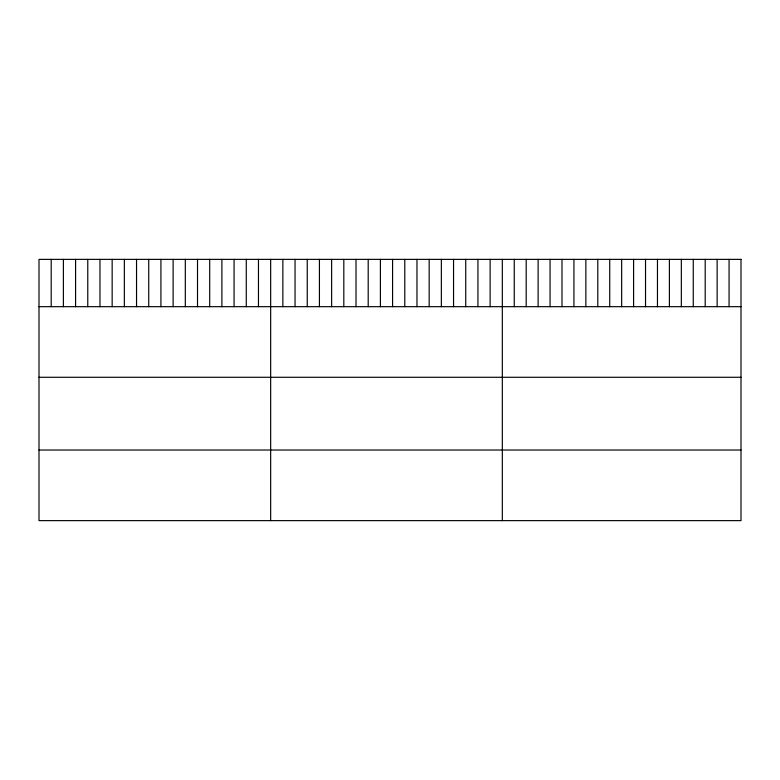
<?xml version="1.0" encoding="UTF-8"?>
<svg xmlns="http://www.w3.org/2000/svg" width="780" height="780" viewBox="0 0 780 780"><rect width="100%" height="100%" fill="white"/><g stroke="black" fill="none" stroke-linecap="round" stroke-linejoin="round"><path stroke-width="1.17" d="M39 306.677L741 306.677M39 377.276L741 377.276M39 450.021L741 450.021M729.066 259.369L729.066 306.677M717.132 259.369L717.132 306.677M705.198 259.369L705.198 306.677M693.264 259.369L693.264 306.677M681.33 259.369L681.33 306.677M669.396 259.369L669.396 306.677M657.462 259.369L657.462 306.677M645.528 259.369L645.528 306.677M633.594 259.369L633.594 306.677M621.66 259.369L621.66 306.677M609.726 259.369L609.726 306.677M597.792 259.369L597.792 306.677M585.858 259.369L585.858 306.677M573.924 259.369L573.924 306.677M561.99 259.369L561.99 306.677M550.056 259.369L550.056 306.677M538.122 259.369L538.122 306.677M526.188 259.369L526.188 306.677M514.254 259.369L514.254 306.677M502.32 259.369L502.32 520.63M490.123 259.369L490.123 306.677M477.935 259.369L477.935 306.677M465.738 259.369L465.738 306.677M453.55 259.369L453.55 306.677M441.353 259.369L441.353 306.677M429.166 259.369L429.166 306.677M416.969 259.369L416.969 306.677M404.781 259.369L404.781 306.677M392.584 259.369L392.584 306.677M380.396 259.369L380.396 306.677M368.199 259.369L368.199 306.677M356.011 259.369L356.011 306.677M343.814 259.369L343.814 306.677M331.627 259.369L331.627 306.677M319.43 259.369L319.43 306.677M307.242 259.369L307.242 306.677M295.045 259.369L295.045 306.677M282.857 259.369L282.857 306.677M270.66 259.369L270.66 520.63M258.463 259.369L258.463 306.677M246.275 259.369L246.275 306.677M234.078 259.369L234.078 306.677M221.891 259.369L221.891 306.677M209.693 259.369L209.693 306.677M197.506 259.369L197.506 306.677M185.309 259.369L185.309 306.677M173.121 259.369L173.121 306.677M160.924 259.369L160.924 306.677M148.736 259.369L148.736 306.677M136.539 259.369L136.539 306.677M124.352 259.369L124.352 306.677M112.154 259.369L112.154 306.677M99.967 259.369L99.967 306.677M87.769 259.369L87.769 306.677M75.582 259.369L75.582 306.677M63.385 259.369L63.385 306.677M51.197 259.369L51.197 306.677M741 259.369L39 259.369L39 520.63L741 520.63L741 259.369"/></g></svg>
